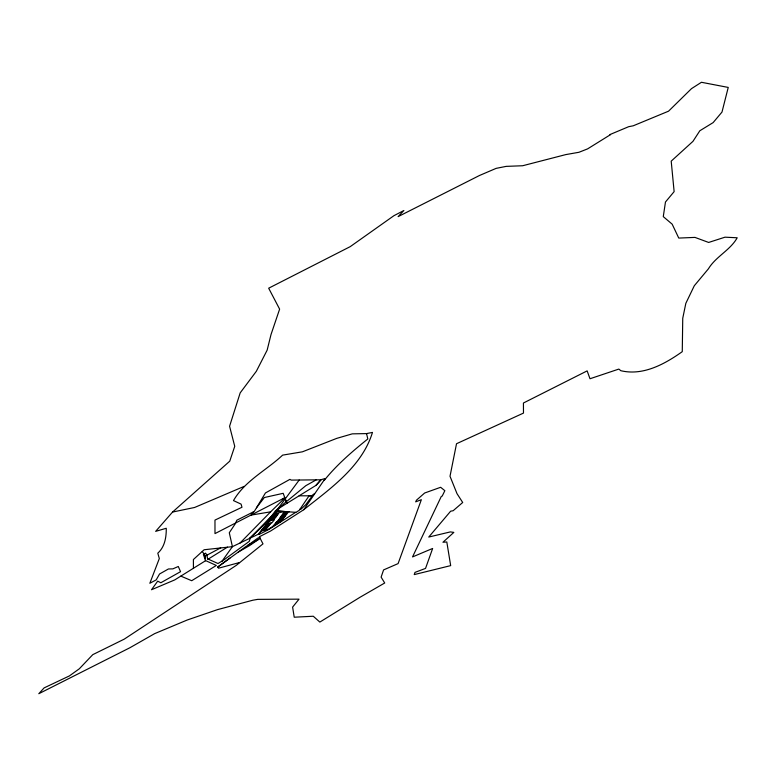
<?xml version="1.0" encoding="UTF-8"?>
<svg xmlns="http://www.w3.org/2000/svg" width="776" height="776" viewBox="0 0 776 776"><rect width="100%" height="100%" fill="white"/><g stroke="black" fill="none" stroke-linecap="round" stroke-linejoin="round"><path stroke-width="1.16" d="M250.367 538.078L249.193 541.425L221.917 561.339L232.412 546.663L258.583 534.092L279.622 507.843L283.618 503.934L305.831 485.669L316.181 479.888M180.837 576.122L191.711 580.72L216.329 565.452L205.689 560.641L174.745 579.905L151.504 589.741L157.693 581.166L160.845 582.747L180.546 571.669L178.296 566.49L172.854 568.866L168.431 568.973L159.555 573.988L156.18 579.905L149.846 583.261L159.322 558.526L157.79 553.191C164.842 546.876 166.365 537.235 166.268 528.272L155.656 531.356L172.553 512.053L229.754 461.167L234.74 446.326L229.58 426.247L240.182 392.879L256.342 371.277L267.148 350.151L271.008 334.563L279.622 309.129L268.671 288.206L350.219 246.642L393.927 215.689L403.869 210.509L398.117 216.63L479.442 175.512L496.145 168.363L506.185 166.374L522.655 165.744L565.782 154.599L578.954 152.28L587.597 148.885L610.547 134.617L609.965 134.549L628.696 126.682L633.226 125.799L668.553 111.181L691.513 88.629L701.436 82.285L728.237 87.426L721.99 112.064L713.144 122.598L699.826 130.766L692.968 141.339L671.201 161.146L674.131 191.624L665.468 202.012L663.276 216.62L672.171 224.167L678.757 238.077L694.966 237.398L708.653 242.451L724.997 237.184L737.2 237.776C730.352 250.153 715.821 256.536 708.41 268.826L694.297 285.752L685.829 303.348L682.744 318.286L682.269 351.664C664.644 364.157 643.11 376.02 620.868 370.715L618.821 369.085L590.002 378.746L587.141 370.889L523.431 403.006L523.48 413.094L456.521 443.726L450.012 476.27L457.015 493.662L462.7 502.489L453.145 510.724L450.643 511.2L428.759 537.05L450.361 531.909L453.844 532.385L442.96 542.249L446.811 541.978L450.672 565.626L414.229 574.599L414.985 572.387L425.539 568.41L432.649 548.448L412.522 556.935L441.292 496.446L442.194 496.087L444.852 490.684L440.642 487.289L424.656 493.002L416.489 500.171L415.655 501.868L421.358 499.686L398.088 563.609L383.587 569.914L381.113 577.131L384.712 582.999L359.996 597.278L319.848 622.08L313.281 616.241L294.22 617.211L292.61 607.104L299.032 599.159L257.748 599.363L252.83 600.217L217.503 609.635L187.288 619.985L154.647 633.633L129.864 647.766L38.8 693.715L44.116 687.895L69.403 675.915L79.336 668.776L92.771 654.653L124.276 639.123L236.311 565.335L262.986 543.869L259.339 536.769L270.601 531.017L303.726 509.725L325.192 478.52L321.128 479.655M278.807 507.892L275.451 510.85L271.202 516.535L279.622 507.843L315.929 485.417L320.992 479.801L291.252 480.101L289.914 479.355L265.45 492.944L254.276 511.452L236.855 520.192L235.293 523.752L229.289 532.734L232.412 546.663L204.117 549.757L193.399 559.535L193.437 568.342M275.276 512.344L299.187 480.043M253.451 511.869L251.026 515.099L270.63 511.83L284.259 498.551L283.124 498.57L214.991 533.597L214.971 520.085L241.976 507.252L241.094 504.128L233.479 500.588C245.041 480.635 266.343 470.431 282.619 455.134L302.417 451.816L336.735 438.372L352.275 433.852L366.544 433.6L372.48 432.407C361.985 466.57 330.527 488.482 303.726 509.725M256.487 507.776L264.344 497.532L283.191 493.313L286.897 503.372L285.267 499.046M239.367 562.571L218.502 568.207L217.746 567.013L246.137 546.352L258.786 539.272L260.125 538.311L259.708 537.487L257.777 538.127L247.699 545.47L254.13 541.842M314.62 493.488L311.574 495.815L309.071 495.815L299.216 510.327L296.034 512.354L277.129 510.977L258.796 533.82L258.941 534.489L268.428 529.698L295.714 512.325M263.947 530.415L269.224 523.848L267.109 524.353M277.876 513.052L273.074 519.047L270.96 519.551M271.086 522.966L266.265 528.97L261.832 530.037M273.491 519.968L278.303 513.964L273.88 515.031M272.89 526.4L276.314 522.141L279.205 521.443M284.288 512.189L280.165 517.34L283.065 516.641M315.929 485.417L320.992 479.801M324.125 480.528C336.774 464.795 352.12 451.564 367.824 438.964L366.544 433.6M240.046 543.025L270.63 511.83M229.919 558.099L217.746 567.013M258.786 539.272L249.532 545.625L238.232 552.095M227.494 547.119L207.677 559.447L206.969 555.16L205.591 553.152L203.38 554.268L205.514 560.786M222.14 561.009L217.998 563.522L208.259 559.137M282.93 498.677L284.685 497.649M205.398 555.994L220.685 547.875M244.188 486.368L194.601 507.475L172.553 512.053M272.667 516.535L277.1 515.468M271.464 518.038L275.897 516.962M282.105 515.468L286.538 514.401M270.261 519.532L274.694 518.465M280.902 516.971L285.335 515.904M269.059 521.035L274.374 519.755L271.969 522.752L266.653 524.033M279.7 518.475L284.132 517.408M278.487 519.978L282.92 518.902M277.284 521.472L281.717 520.405M265.44 525.536L269.873 524.469M264.238 527.04L268.671 525.973M263.035 528.543L267.468 527.467M299.992 509.202L301.04 509.153L305.754 504.681L312.35 495.815L299.158 495.796M289.167 511.85L277.129 510.977M275.451 510.85L276.401 510.928M202.284 551.464L205.465 556.101L205.436 558.701L204.069 553.909M275.771 513.567L261.842 530.92L268.195 529.387L277.672 523.363L286.499 512.354L282.125 512.034L275.771 513.567M283.308 513.974L276.081 522.976L280.514 521.908L287.741 512.907L283.308 513.974M273.85 513.809L261.628 527.176L249.63 538.437L273.85 513.809"/></g></svg>
